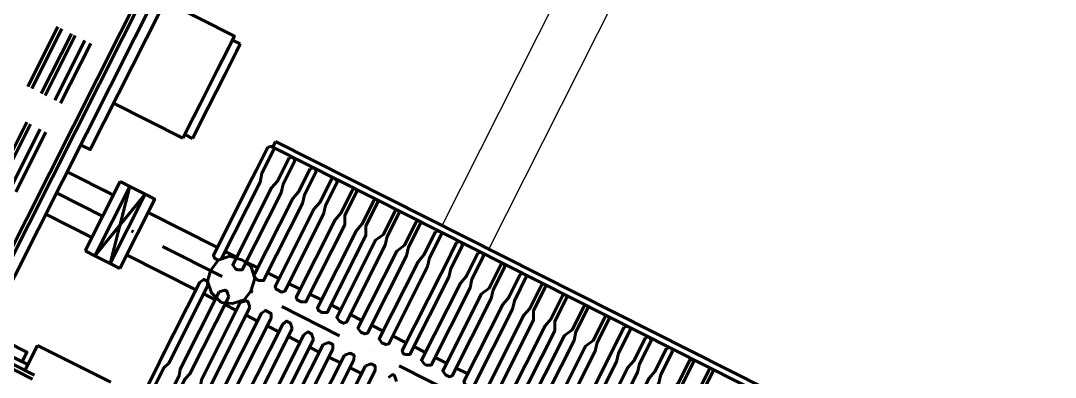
# Model space of a CAD drawing. Header units: metres. Extents: x 0 to 547597, y 0 to 1844684.
# Drawn here: x 543453.151 to 543455.133, y 1844574.015 to 1844574.697 of the extents above; entities that cross this region are included whole.
import ezdxf

# ---------------------------------------------------------------- set-up
doc = ezdxf.new("R2010")
doc.units = ezdxf.units.M
doc.layers.add('5_Thep', color=4, linetype='Continuous')
doc.layers.add('TUONG RAO', color=61, linetype='Continuous')
doc.layers.add('giai đoạn này', color=10, linetype='Continuous', lineweight=60)

# ---------------------------------------------------------------- blocks, each defined once
blk = doc.blocks.new('MBA220-MB')
at = {"color": 1}
for points in [[(-1244, 1620.1), (-1244, 2835.2), (-1231.6, 2835.2)], [(-1244, 1620.1), (-1244, 2835.2), (-1231.6, 2835.2)], [(-1231.6, 1620.1), (-1231.6, 2835.2)], [(-1231.6, 1620.1), (-1231.6, 2835.2)], [(-1227.5, 2558.3), (-1177.9, 2558.3), (-1161.4, 2554.2), (-996, 2554.2), (-991.9, 2558.3), (-991.9, 2566.6), (-996, 2574.8), (-1161.4, 2574.8), (-1177.9, 2566.6), (-1231.6, 2566.6), (-1231.6, 2558.3), (-1227.5, 2558.3)], [(-1227.5, 2558.3), (-1177.9, 2558.3), (-1161.4, 2554.2), (-996, 2554.2), (-991.9, 2558.3), (-991.9, 2566.6), (-996, 2574.8), (-1161.4, 2574.8), (-1177.9, 2566.6), (-1231.6, 2566.6), (-1231.6, 2558.3), (-1227.5, 2558.3)], [(-1227.5, 2517), (-1177.9, 2517), (-1161.4, 2508.7), (-996, 2508.7), (-991.9, 2517), (-991.9, 2525.2), (-996, 2529.4), (-1161.4, 2529.4), (-1177.9, 2525.2), (-1227.5, 2525.2), (-1231.6, 2521.1), (-1231.6, 2517), (-1227.5, 2517)], [(-1227.5, 2517), (-1177.9, 2517), (-1161.4, 2508.7), (-996, 2508.7), (-991.9, 2517), (-991.9, 2525.2), (-996, 2529.4), (-1161.4, 2529.4), (-1177.9, 2525.2), (-1227.5, 2525.2), (-1231.6, 2521.1), (-1231.6, 2517), (-1227.5, 2517)], [(-1227.5, 2467.4), (-1177.9, 2467.4), (-1161.4, 2463.2), (-996, 2463.2), (-991.9, 2471.5), (-991.9, 2475.6), (-996, 2483.9), (-1161.4, 2483.9), (-1177.9, 2479.8), (-1227.5, 2479.8), (-1231.6, 2475.6), (-1231.6, 2471.5), (-1227.5, 2467.4)], [(-1227.5, 2467.4), (-1177.9, 2467.4), (-1161.4, 2463.2), (-996, 2463.2), (-991.9, 2471.5), (-991.9, 2475.6), (-996, 2483.9), (-1161.4, 2483.9), (-1177.9, 2479.8), (-1227.5, 2479.8), (-1231.6, 2475.6), (-1231.6, 2471.5), (-1227.5, 2467.4)], [(-1227.5, 2421.9), (-1177.9, 2421.9), (-1161.4, 2417.8), (-996, 2417.8), (-991.9, 2426), (-991.9, 2430.2), (-996, 2438.4), (-1161.4, 2438.4), (-1177.9, 2434.3), (-1227.5, 2434.3), (-1231.6, 2430.2), (-1231.6, 2426), (-1227.5, 2421.9)], [(-1227.5, 2421.9), (-1177.9, 2421.9), (-1161.4, 2417.8), (-996, 2417.8), (-991.9, 2426), (-991.9, 2430.2), (-996, 2438.4), (-1161.4, 2438.4), (-1177.9, 2434.3), (-1227.5, 2434.3), (-1231.6, 2430.2), (-1231.6, 2426), (-1227.5, 2421.9)], [(-1227.5, 2376.4), (-1177.9, 2376.4), (-1161.4, 2376.4), (-996, 2376.4), (-991.9, 2380.6), (-991.9, 2388.8), (-996, 2393), (-1161.4, 2393), (-1177.9, 2388.8), (-1227.5, 2388.8), (-1231.6, 2388.8), (-1231.6, 2380.6), (-1227.5, 2376.4)], [(-1227.5, 2376.4), (-1177.9, 2376.4), (-1161.4, 2376.4), (-996, 2376.4), (-991.9, 2380.6), (-991.9, 2388.8), (-996, 2393), (-1161.4, 2393), (-1177.9, 2388.8), (-1227.5, 2388.8), (-1231.6, 2388.8), (-1231.6, 2380.6), (-1227.5, 2376.4)], [(-1227.5, 2335.1), (-1177.9, 2335.1), (-1161.4, 2326.8), (-996, 2326.8), (-991.9, 2335.1), (-991.9, 2343.4), (-996, 2347.5), (-1161.4, 2347.5), (-1177.9, 2343.4), (-1231.6, 2343.4), (-1231.6, 2335.1), (-1227.5, 2335.1)], [(-1227.5, 2335.1), (-1177.9, 2335.1), (-1161.4, 2326.8), (-996, 2326.8), (-991.9, 2335.1), (-991.9, 2343.4), (-996, 2347.5), (-1161.4, 2347.5), (-1177.9, 2343.4), (-1231.6, 2343.4), (-1231.6, 2335.1), (-1227.5, 2335.1)], [(-1227.5, 2289.7), (-1177.9, 2289.7), (-1161.4, 2281.4), (-996, 2281.4), (-991.9, 2289.7), (-991.9, 2297.9), (-996, 2302.1), (-1161.4, 2302.1), (-1177.9, 2297.9), (-1231.6, 2297.9), (-1231.6, 2289.7), (-1227.5, 2289.7)], [(-1227.5, 2289.7), (-1177.9, 2289.7), (-1161.4, 2281.4), (-996, 2281.4), (-991.9, 2289.7), (-991.9, 2297.9), (-996, 2302.1), (-1161.4, 2302.1), (-1177.9, 2297.9), (-1231.6, 2297.9), (-1231.6, 2289.7), (-1227.5, 2289.7)], [(-1227.5, 2244.2), (-1177.9, 2244.2), (-1161.4, 2240.1), (-996, 2240.1), (-991.9, 2244.2), (-991.9, 2252.5), (-996, 2260.7), (-1161.4, 2260.7), (-1177.9, 2252.5), (-1231.6, 2252.5), (-1231.6, 2244.2), (-1227.5, 2244.2)], [(-1227.5, 2244.2), (-1177.9, 2244.2), (-1161.4, 2240.1), (-996, 2240.1), (-991.9, 2244.2), (-991.9, 2252.5), (-996, 2260.7), (-1161.4, 2260.7), (-1177.9, 2252.5), (-1231.6, 2252.5), (-1231.6, 2244.2), (-1227.5, 2244.2)], [(-1227.5, 2198.7), (-1177.9, 2198.7), (-1161.4, 2194.6), (-996, 2194.6), (-991.9, 2198.7), (-991.9, 2207), (-996, 2215.3), (-1161.4, 2215.3), (-1177.9, 2207), (-1231.6, 2207), (-1231.6, 2198.7), (-1227.5, 2198.7)], [(-1227.5, 2198.7), (-1177.9, 2198.7), (-1161.4, 2194.6), (-996, 2194.6), (-991.9, 2198.7), (-991.9, 2207), (-996, 2215.3), (-1161.4, 2215.3), (-1177.9, 2207), (-1231.6, 2207), (-1231.6, 2198.7), (-1227.5, 2198.7)], [(-1227.5, 2153.3), (-1177.9, 2153.3), (-1161.4, 2149.1), (-996, 2149.1), (-991.9, 2153.3), (-991.9, 2165.7), (-996, 2169.8), (-1161.4, 2169.8), (-1177.9, 2165.7), (-1231.6, 2165.7), (-1231.6, 2153.3), (-1227.5, 2153.3)], [(-1227.5, 2153.3), (-1177.9, 2153.3), (-1161.4, 2149.1), (-996, 2149.1), (-991.9, 2153.3), (-991.9, 2165.7), (-996, 2169.8), (-1161.4, 2169.8), (-1177.9, 2165.7), (-1231.6, 2165.7), (-1231.6, 2153.3), (-1227.5, 2153.3)], [(-1012.6, 2124.3), (-1012.6, 2149.1)], [(-967.1, 2153.3), (-967.1, 2025.1)], [(-1227.5, 2111.9), (-1177.9, 2111.9), (-1161.4, 2103.7), (-996, 2103.7), (-991.9, 2111.9), (-991.9, 2120.2), (-996, 2124.3), (-1161.4, 2124.3), (-1177.9, 2120.2), (-1227.5, 2120.2), (-1231.6, 2116.1), (-1231.6, 2111.9), (-1227.5, 2111.9)], [(-1227.5, 2111.9), (-1177.9, 2111.9), (-1161.4, 2103.7), (-996, 2103.7), (-991.9, 2111.9), (-991.9, 2120.2), (-996, 2124.3), (-1161.4, 2124.3), (-1177.9, 2120.2), (-1227.5, 2120.2), (-1231.6, 2116.1), (-1231.6, 2111.9), (-1227.5, 2111.9)], [(-1012.6, 2078.9), (-1012.6, 2103.7)], [(-1227.5, 2062.3), (-1177.9, 2062.3), (-1161.4, 2058.2), (-996, 2058.2), (-991.9, 2066.5), (-991.9, 2070.6), (-996, 2078.9), (-1161.4, 2078.9), (-1177.9, 2074.7), (-1227.5, 2074.7), (-1231.6, 2070.6), (-1231.6, 2066.5), (-1227.5, 2062.3)], [(-1227.5, 2062.3), (-1177.9, 2062.3), (-1161.4, 2058.2), (-996, 2058.2), (-991.9, 2066.5), (-991.9, 2070.6), (-996, 2078.9), (-1161.4, 2078.9), (-1177.9, 2074.7), (-1227.5, 2074.7), (-1231.6, 2070.6), (-1231.6, 2066.5), (-1227.5, 2062.3)], [(-1012.6, 2033.4), (-1012.6, 2058.2)], [(-1227.5, 2016.9), (-1177.9, 2016.9), (-1161.4, 2016.9), (-996, 2016.9), (-991.9, 2021), (-991.9, 2025.1), (-996, 2033.4), (-1161.4, 2033.4), (-1177.9, 2029.3), (-1227.5, 2029.3), (-1231.6, 2025.1), (-1231.6, 2021), (-1227.5, 2016.9)], [(-1227.5, 2016.9), (-1177.9, 2016.9), (-1161.4, 2016.9), (-996, 2016.9), (-991.9, 2021), (-991.9, 2025.1), (-996, 2033.4), (-1161.4, 2033.4), (-1177.9, 2029.3), (-1227.5, 2029.3), (-1231.6, 2025.1), (-1231.6, 2021), (-1227.5, 2016.9)], [(-938.2, 2033.4), (-946.4, 2025.1), (-946.4, 2021), (-938.2, 2016.9)], [(-938.2, 2033.4), (-946.4, 2025.1), (-946.4, 2021), (-938.2, 2016.9)], [(-1012.6, 1987.9), (-1012.6, 2016.9)], [(-1227.5, 1971.4), (-1177.9, 1971.4), (-1161.4, 1967.3), (-996, 1967.3), (-991.9, 1975.5), (-991.9, 1983.8), (-996, 1987.9), (-1161.4, 1987.9), (-1177.9, 1983.8), (-1227.5, 1983.8), (-1231.6, 1983.8), (-1231.6, 1975.5), (-1227.5, 1971.4)], [(-1227.5, 1971.4), (-1177.9, 1971.4), (-1161.4, 1967.3), (-996, 1967.3), (-991.9, 1975.5), (-991.9, 1983.8), (-996, 1987.9), (-1161.4, 1987.9), (-1177.9, 1983.8), (-1227.5, 1983.8), (-1231.6, 1983.8), (-1231.6, 1975.5), (-1227.5, 1971.4)], [(-938.2, 1987.9), (-946.4, 1983.8), (-946.4, 1975.5), (-938.2, 1967.3)], [(-938.2, 1987.9), (-946.4, 1983.8), (-946.4, 1975.5), (-938.2, 1967.3)], [(-938.2, 1987.9), (-772.9, 1987.9), (-760.5, 1983.8), (-710.9, 1983.8)], [(-938.2, 1987.9), (-772.9, 1987.9), (-760.5, 1983.8), (-710.9, 1983.8)], [(-1012.6, 1942.5), (-1012.6, 1967.3)], [(-967.1, 1963.2), (-967.1, 1963.2)], [(-710.9, 1971.4), (-760.5, 1971.4), (-772.9, 1967.3), (-938.2, 1967.3)], [(-710.9, 1971.4), (-760.5, 1971.4), (-772.9, 1967.3), (-938.2, 1967.3)], [(-921.6, 1942.5), (-921.6, 1967.3), (-921.6, 1942.5)], [(-1227.5, 1930.1), (-1177.9, 1930.1), (-1161.4, 1921.8), (-996, 1921.8), (-991.9, 1930.1), (-991.9, 1938.4), (-996, 1942.5), (-1161.4, 1942.5), (-1177.9, 1938.4), (-1231.6, 1938.4), (-1231.6, 1930.1), (-1227.5, 1930.1)], [(-1227.5, 1930.1), (-1177.9, 1930.1), (-1161.4, 1921.8), (-996, 1921.8), (-991.9, 1930.1), (-991.9, 1938.4), (-996, 1942.5), (-1161.4, 1942.5), (-1177.9, 1938.4), (-1231.6, 1938.4), (-1231.6, 1930.1), (-1227.5, 1930.1)], [(-938.2, 1942.5), (-946.4, 1938.4), (-946.4, 1930.1), (-938.2, 1921.8)], [(-938.2, 1942.5), (-946.4, 1938.4), (-946.4, 1930.1), (-938.2, 1921.8)], [(-938.2, 1942.5), (-772.9, 1942.5), (-760.5, 1938.4), (-710.9, 1938.4)], [(-938.2, 1942.5), (-772.9, 1942.5), (-760.5, 1938.4), (-710.9, 1938.4)], [(-710.9, 1930.1), (-760.5, 1930.1), (-772.9, 1921.8), (-938.2, 1921.8)], [(-710.9, 1930.1), (-760.5, 1930.1), (-772.9, 1921.8), (-938.2, 1921.8)], [(-1012.6, 1897), (-1012.6, 1921.8)], [(-921.6, 1897), (-921.6, 1921.8), (-921.6, 1897)], [(-1227.5, 1884.6), (-1177.9, 1884.6), (-1161.4, 1876.4), (-996, 1876.4), (-991.9, 1884.6), (-991.9, 1892.9), (-996, 1897), (-1161.4, 1897), (-1177.9, 1892.9), (-1231.6, 1892.9), (-1231.6, 1884.6), (-1227.5, 1884.6)], [(-1227.5, 1884.6), (-1177.9, 1884.6), (-1161.4, 1876.4), (-996, 1876.4), (-991.9, 1884.6), (-991.9, 1892.9), (-996, 1897), (-1161.4, 1897), (-1177.9, 1892.9), (-1231.6, 1892.9), (-1231.6, 1884.6), (-1227.5, 1884.6)], [(-967.1, 1897), (-967.1, 1773)], [(-938.2, 1897), (-946.4, 1892.9), (-946.4, 1884.6), (-938.2, 1876.4)], [(-938.2, 1897), (-946.4, 1892.9), (-946.4, 1884.6), (-938.2, 1876.4)], [(-938.2, 1897), (-772.9, 1897), (-760.5, 1892.9), (-710.9, 1892.9)], [(-938.2, 1897), (-772.9, 1897), (-760.5, 1892.9), (-710.9, 1892.9)], [(-710.9, 1884.6), (-760.5, 1884.6), (-772.9, 1876.4), (-938.2, 1876.4)], [(-710.9, 1884.6), (-760.5, 1884.6), (-772.9, 1876.4), (-938.2, 1876.4)], [(-1012.6, 1855.7), (-1012.6, 1876.4)], [(-921.6, 1855.7), (-921.6, 1876.4), (-921.6, 1855.7)], [(-1227.5, 1839.2), (-1177.9, 1839.2), (-1161.4, 1835), (-996, 1835), (-991.9, 1839.2), (-991.9, 1847.4), (-996, 1855.7), (-1161.4, 1855.7), (-1177.9, 1847.4), (-1231.6, 1847.4), (-1231.6, 1839.2), (-1227.5, 1839.2)], [(-1227.5, 1839.2), (-1177.9, 1839.2), (-1161.4, 1835), (-996, 1835), (-991.9, 1839.2), (-991.9, 1847.4), (-996, 1855.7), (-1161.4, 1855.7), (-1177.9, 1847.4), (-1231.6, 1847.4), (-1231.6, 1839.2), (-1227.5, 1839.2)], [(-938.2, 1855.7), (-946.4, 1847.4), (-946.4, 1839.2), (-938.2, 1835)], [(-938.2, 1855.7), (-772.9, 1855.7), (-760.5, 1847.4), (-710.9, 1847.4)], [(-1012.6, 1810.2), (-1012.6, 1835)], [(-710.9, 1839.2), (-760.5, 1839.2), (-772.9, 1835), (-938.2, 1835)], [(-921.6, 1810.2), (-921.6, 1835), (-921.6, 1810.2)], [(-1227.5, 1793.7), (-1177.9, 1793.7), (-1161.4, 1789.6), (-996, 1789.6), (-991.9, 1793.7), (-991.9, 1802), (-996, 1810.2), (-1161.4, 1810.2), (-1177.9, 1802), (-1231.6, 1802), (-1231.6, 1793.7), (-1227.5, 1793.7)], [(-1227.5, 1793.7), (-1177.9, 1793.7), (-1161.4, 1789.6), (-996, 1789.6), (-991.9, 1793.7), (-991.9, 1802), (-996, 1810.2), (-1161.4, 1810.2), (-1177.9, 1802), (-1231.6, 1802), (-1231.6, 1793.7), (-1227.5, 1793.7)], [(-938.2, 1810.2), (-946.4, 1802), (-946.4, 1793.7), (-938.2, 1789.6)], [(-938.2, 1810.2), (-946.4, 1802), (-946.4, 1793.7), (-938.2, 1789.6)], [(-938.2, 1810.2), (-772.9, 1810.2), (-760.5, 1802), (-710.9, 1802)], [(-938.2, 1810.2), (-772.9, 1810.2), (-760.5, 1802), (-710.9, 1802)], [(-1012.6, 1764.8), (-1012.6, 1789.6)], [(-710.9, 1793.7), (-760.5, 1793.7), (-772.9, 1789.6), (-938.2, 1789.6)], [(-710.9, 1793.7), (-760.5, 1793.7), (-772.9, 1789.6), (-938.2, 1789.6)], [(-921.6, 1764.8), (-921.6, 1789.6), (-921.6, 1764.8)], [(-1227.5, 1748.2), (-1177.9, 1748.2), (-1161.4, 1744.1), (-996, 1744.1), (-991.9, 1748.2), (-991.9, 1760.6), (-996, 1764.8), (-1161.4, 1764.8), (-1177.9, 1760.6), (-1227.5, 1760.6), (-1231.6, 1756.5), (-1231.6, 1748.2), (-1227.5, 1748.2)], [(-1227.5, 1748.2), (-1177.9, 1748.2), (-1161.4, 1744.1), (-996, 1744.1), (-991.9, 1748.2), (-991.9, 1760.6), (-996, 1764.8), (-1161.4, 1764.8), (-1177.9, 1760.6), (-1227.5, 1760.6), (-1231.6, 1756.5), (-1231.6, 1748.2), (-1227.5, 1748.2)], [(-938.2, 1764.8), (-946.4, 1760.6), (-946.4, 1748.2), (-938.2, 1744.1)], [(-938.2, 1764.8), (-946.4, 1760.6), (-946.4, 1748.2), (-938.2, 1744.1)], [(-938.2, 1764.8), (-772.9, 1764.8), (-760.5, 1760.6), (-710.9, 1760.6)], [(-938.2, 1764.8), (-772.9, 1764.8), (-760.5, 1760.6), (-710.9, 1760.6)], [(-710.9, 1748.2), (-760.5, 1748.2), (-772.9, 1744.1), (-938.2, 1744.1)], [(-710.9, 1748.2), (-760.5, 1748.2), (-772.9, 1744.1), (-938.2, 1744.1)], [(-1012.6, 1719.3), (-1012.6, 1744.1)], [(-921.6, 1719.3), (-921.6, 1744.1), (-921.6, 1719.3)], [(-1227.5, 1702.8), (-1177.9, 1702.8), (-1161.4, 1698.6), (-996, 1698.6), (-991.9, 1706.9), (-991.9, 1711), (-996, 1719.3), (-1161.4, 1719.3), (-1177.9, 1715.2), (-1227.5, 1715.2), (-1231.6, 1711), (-1231.6, 1706.9), (-1227.5, 1702.8)], [(-1227.5, 1702.8), (-1177.9, 1702.8), (-1161.4, 1698.6), (-996, 1698.6), (-991.9, 1706.9), (-991.9, 1711), (-996, 1719.3), (-1161.4, 1719.3), (-1177.9, 1715.2), (-1227.5, 1715.2), (-1231.6, 1711), (-1231.6, 1706.9), (-1227.5, 1702.8)], [(-921.6, 1665.6), (-929.9, 1686.2), (-946.4, 1702.8), (-967.1, 1706.9), (-991.9, 1702.8), (-1008.4, 1686.2), (-1012.6, 1665.6), (-1008.4, 1640.8), (-991.9, 1624.2), (-967.1, 1620.1), (-946.4, 1624.2), (-929.9, 1640.8), (-921.6, 1665.6)], [(-967.1, 1706.9), (-967.1, 1711)], [(-938.2, 1719.3), (-946.4, 1711), (-946.4, 1706.9), (-938.2, 1698.6)], [(-938.2, 1719.3), (-946.4, 1711), (-946.4, 1706.9), (-938.2, 1698.6)], [(-938.2, 1719.3), (-772.9, 1719.3), (-760.5, 1715.2), (-710.9, 1715.2)], [(-938.2, 1719.3), (-772.9, 1719.3), (-760.5, 1715.2), (-710.9, 1715.2)], [(-1012.6, 1673.8), (-1012.6, 1698.6)], [(-710.9, 1702.8), (-760.5, 1702.8), (-772.9, 1698.6), (-938.2, 1698.6)], [(-710.9, 1702.8), (-760.5, 1702.8), (-772.9, 1698.6), (-938.2, 1698.6)], [(-921.6, 1673.8), (-921.6, 1698.6), (-921.6, 1673.8)], [(-1227.5, 1657.3), (-1177.9, 1657.3), (-1161.4, 1653.2), (-996, 1653.2), (-991.9, 1661.4), (-991.9, 1665.6), (-996, 1673.8), (-1161.4, 1673.8), (-1177.9, 1669.7), (-1227.5, 1669.7), (-1231.6, 1665.6), (-1231.6, 1661.4), (-1227.5, 1657.3)], [(-1227.5, 1657.3), (-1177.9, 1657.3), (-1161.4, 1653.2), (-996, 1653.2), (-991.9, 1661.4), (-991.9, 1665.6), (-996, 1673.8), (-1161.4, 1673.8), (-1177.9, 1669.7), (-1227.5, 1669.7), (-1231.6, 1665.6), (-1231.6, 1661.4), (-1227.5, 1657.3)], [(-938.2, 1673.8), (-946.4, 1665.6), (-946.4, 1661.4), (-938.2, 1653.2)], [(-938.2, 1673.8), (-946.4, 1665.6), (-946.4, 1661.4), (-938.2, 1653.2)], [(-938.2, 1673.8), (-772.9, 1673.8), (-760.5, 1669.7), (-710.9, 1669.7)], [(-938.2, 1673.8), (-772.9, 1673.8), (-760.5, 1669.7), (-710.9, 1669.7)], [(-1012.6, 1628.4), (-1012.6, 1653.2)], [(-1012.6, 1628.4), (-1012.6, 1653.2)], [(-710.9, 1657.3), (-760.5, 1657.3), (-772.9, 1653.2), (-938.2, 1653.2)], [(-710.9, 1657.3), (-760.5, 1657.3), (-772.9, 1653.2), (-938.2, 1653.2)], [(-921.6, 1628.4), (-921.6, 1653.2)], [(-921.6, 1628.4), (-921.6, 1653.2)], [(-1227.5, 1611.8), (-1177.9, 1611.8), (-1161.4, 1611.8), (-996, 1611.8), (-991.9, 1616), (-991.9, 1624.2), (-996, 1628.4), (-1161.4, 1628.4), (-1177.9, 1624.2), (-1227.5, 1624.2), (-1231.6, 1624.2), (-1231.6, 1616), (-1227.5, 1611.8)], [(-1227.5, 1611.8), (-1177.9, 1611.8), (-1161.4, 1611.8), (-996, 1611.8), (-991.9, 1616), (-991.9, 1624.2), (-996, 1628.4), (-1161.4, 1628.4), (-1177.9, 1624.2), (-1227.5, 1624.2), (-1231.6, 1624.2), (-1231.6, 1616), (-1227.5, 1611.8)], [(-967.1, 1644.9), (-967.1, 1516.8)], [(-938.2, 1628.4), (-946.4, 1624.2), (-946.4, 1616), (-938.2, 1611.8)], [(-938.2, 1628.4), (-946.4, 1624.2), (-946.4, 1616), (-938.2, 1611.8)], [(-938.2, 1628.4), (-772.9, 1628.4), (-760.5, 1624.2), (-710.9, 1624.2)], [(-938.2, 1628.4), (-772.9, 1628.4), (-760.5, 1624.2), (-710.9, 1624.2)], [(-1231.6, 1620.1), (-1244, 1620.1)], [(-1231.6, 1620.1), (-1244, 1620.1)], [(-1012.6, 1463.1), (-1012.6, 1611.8)], [(-1012.6, 1463.1), (-1012.6, 1611.8)], [(-710.9, 1611.8), (-760.5, 1611.8), (-772.9, 1611.8), (-938.2, 1611.8)], [(-710.9, 1611.8), (-760.5, 1611.8), (-772.9, 1611.8), (-938.2, 1611.8)], [(-921.6, 1463.1), (-921.6, 1611.8)], [(-921.6, 1463.1), (-921.6, 1611.8)], [(-690.2, 1388.7), (-690.2, 1545.7)], [(-1380.4, 1475.5), (-1363.9, 1475.5)], [(-1380.4, 1458.9), (-1380.4, 1475.5)], [(-1314.3, 1475.5), (-1363.9, 1475.5)], [(-1314.3, 1475.5), (-1244, 1475.5)], [(-1177.9, 1475.5), (-1244, 1475.5)], [(-1177.9, 1458.9), (-1177.9, 1475.5)], [(-1339.1, 1458.9), (-1388.7, 1458.9), (-1388.7, 1310.1)], [(-1314.3, 1458.9), (-1339.1, 1458.9)], [(-1314.3, 1458.9), (-1244, 1458.9)], [(-1215.1, 1458.9), (-1244, 1458.9)], [(-1215.1, 1458.9), (-1169.6, 1458.9)], [(-1169.6, 1310.1), (-1169.6, 1458.9)], [(-892.7, 1463.1), (-892.7, 1442.4), (-1041.5, 1442.4)], [(-892.7, 1463.1), (-1041.5, 1463.1), (-1041.5, 1442.4), (-892.7, 1442.4)], [(-892.7, 1463.1), (-892.7, 1442.4), (-1041.5, 1442.4)], [(-892.7, 1463.1), (-1041.5, 1463.1), (-1041.5, 1442.4), (-892.7, 1442.4)], [(-967.1, 1450.7), (-967.1, 1454.8)], [(-1041.5, 1442.4), (-892.7, 1409.3), (-892.7, 1442.4)], [(-892.7, 1409.3), (-1041.5, 1409.3), (-1041.5, 1442.4), (-892.7, 1442.4), (-1041.5, 1409.3)], [(-1041.5, 1442.4), (-892.7, 1409.3), (-892.7, 1442.4)], [(-892.7, 1409.3), (-1041.5, 1409.3), (-1041.5, 1442.4), (-892.7, 1442.4), (-1041.5, 1409.3)], [(-1041.5, 1388.7), (-1041.5, 1409.3)], [(-1041.5, 1388.7), (-1041.5, 1409.3)], [(-892.7, 1388.7), (-892.7, 1409.3)], [(-892.7, 1388.7), (-892.7, 1409.3)], [(-636.5, 1310.1), (-636.5, 1409.3)], [(-628.2, 1310.1), (-628.2, 1409.3)], [(-892.7, 1388.7), (-1041.5, 1388.7)], [(-892.7, 1388.7), (-1041.5, 1388.7)], [(-1012.6, 1368), (-1012.6, 1388.7)], [(-1012.6, 1289.5), (-1012.6, 1388.7)], [(-967.1, 1388.7), (-967.1, 1289.5)], [(-921.6, 1368), (-921.6, 1388.7)], [(-921.6, 1289.5), (-921.6, 1388.7)], [(-690.2, 1388.7), (-636.5, 1388.7)], [(-648.9, 1310.1), (-648.9, 1388.7)], [(-648.9, 1289.5), (-648.9, 1376.3), (-669.5, 1376.3), (-669.5, 1289.5)], [(-1070.4, 1293.6), (-1070.4, 1310.1), (-1487.9, 1310.1), (-1487.9, 1289.5)], [(-1706.9, 1289.5), (-380.2, 1289.5)], [(-1070.4, 1289.5), (-1070.4, 1293.6)], [(-388.5, 1268.8), (-1591.2, 1268.8)], [(-1599.5, 1260.5), (-392.6, 1260.5)], [(-1124.2, 1219.2), (-1252.3, 1219.2)], [(-934, 1219.2), (-1062.2, 1219.2)], [(-1124.2, 1206.8), (-1252.3, 1206.8)], [(-934, 1206.8), (-1062.2, 1206.8)], [(-1124.2, 1186.2), (-1252.3, 1186.2)], [(-1124.2, 1177.9), (-1252.3, 1177.9)], [(-934, 1186.2), (-1062.2, 1186.2)], [(-934, 1177.9), (-1062.2, 1177.9)], [(-1252.3, 1157.2), (-1124.2, 1157.2)], [(-1124.2, 1149), (-1252.3, 1149)]]:
    blk.add_lwpolyline(points, dxfattribs=at)
blk = doc.blocks.new('mb moiTQK')
at = {"layer": 'TUONG RAO'}
for p, q in [((-89.2957, -80.4325), (-91.6684, -80.4325)), ((-89.2957, -80.5325), (-91.5684, -80.5325))]:
    blk.add_line(p, q, dxfattribs=at)
at = {"layer": 'giai đoạn này', "color": 1, "linetype": 'ByBlock', "ltscale": 5, "xscale": 0.001, "yscale": 0.001, "zscale": 0.001}
blk.add_blockref('MBA220-MB', (-88.0517, -82.5102), dxfattribs=at)
blk = doc.blocks.new('ACAD-DinhViTuyenDz220kV')
blk.add_circle((543470.1879, 1844560.0696), 117.5514)
at = {"layer": '5_Thep', "rotation": 243.2403583287449}
blk.add_blockref('mb moiTQK', (543485.661, 1844458.313), dxfattribs=at)

msp = doc.modelspace()

# ---------------------------------------------------------------- block references
msp.add_blockref('ACAD-DinhViTuyenDz220kV', (0, 0))

doc.saveas('drawing.dxf')
